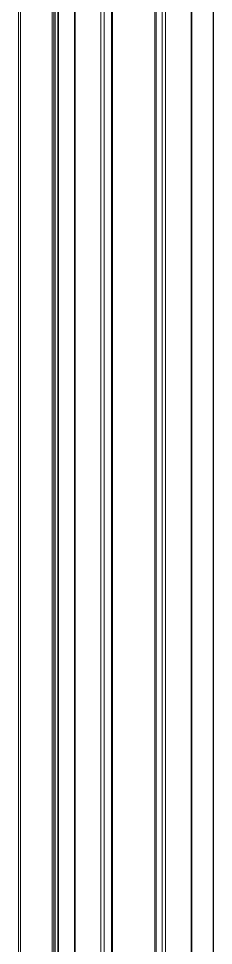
# Model space of a CAD drawing. Header units: millimetres. Extents: x 2676 to 14409, y -484 to 4878.
# Drawn here: x 13089.3 to 13144.3, y 4178.5 to 4440.3 of the extents above; entities that cross this region are included whole.
import ezdxf

# ---------------------------------------------------------------- set-up
doc = ezdxf.new("R2010")
doc.units = ezdxf.units.MM

msp = doc.modelspace()

# ---------------------------------------------------------------- linework, layer by layer
at = {"color": 7, "linetype": 'Continuous', "lineweight": 15}
for p, q in [((13089.33, 3804.66, 2353.14), (13089.33, 4804.66, 2353.14)), ((13089.83, 3804.66, 2353.14), (13089.83, 4804.66, 2353.14)), ((13098.83, 3804.66, 2353.14), (13098.83, 4804.66, 2353.14)), ((13099.33, 3804.66, 2353.14), (13099.33, 4804.66, 2353.14)), ((13099.63, 3804.66, 2353.14), (13099.63, 4804.66, 2353.14)), ((13100.4, 3804.66, 2353.14), (13100.4, 4804.66, 2353.14)), ((13100.62, 3804.66, 2353.14), (13100.62, 4804.66, 2353.14)), ((13105.14, 3804.66, 2353.14), (13105.14, 4804.66, 2353.14)), ((13105.35, 3804.66, 2353.14), (13105.35, 4804.66, 2353.14)), ((13112.53, 3804.66, 2353.14), (13112.53, 4804.66, 2353.14)), ((13113.53, 3804.66, 2353.14), (13113.53, 4804.66, 2353.14)), ((13129.83, 4804.66, 2353.14), (13129.83, 3804.66, 2353.14)), ((13130.83, 3804.66, 2353.14), (13130.83, 4804.66, 2353.14)), ((13138, 3804.66, 2353.14), (13138, 4804.66, 2353.14)), ((13138.22, 3804.66, 2353.14), (13138.22, 4804.66, 2353.14)), ((13144.24, 3804.66, 2353.14), (13144.24, 4804.66, 2353.14)), ((13115.53, 3804.66, 2353.14), (13115.53, 4654.66, 2353.14)), ((13115.83, 3804.66, 2353.14), (13115.83, 4654.66, 2353.14)), ((13127.83, 3804.66, 2353.14), (13127.83, 4654.66, 2353.14)), ((13128.13, 3804.66, 2353.14), (13128.13, 4654.66, 2353.14)), ((13144.33, 3804.66, 2353.14), (13144.33, 4458.34, 2353.14))]:
    msp.add_line(p, q, dxfattribs=at)

doc.saveas('drawing.dxf')
